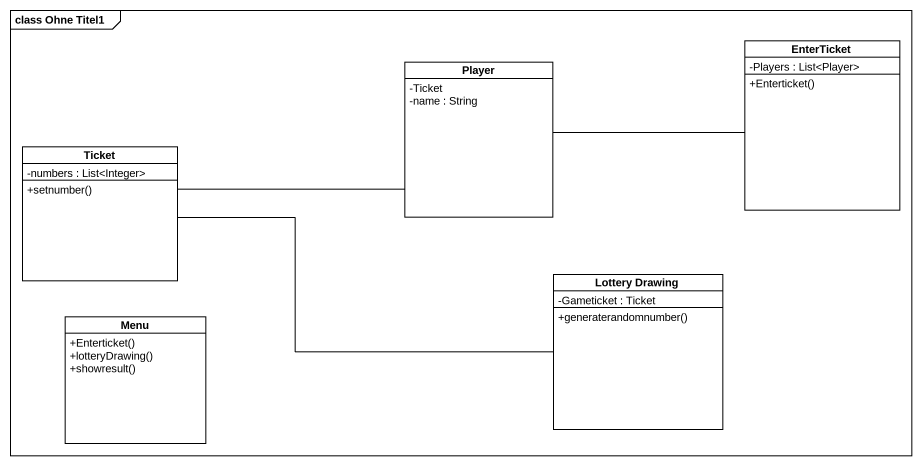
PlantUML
@startuml
mainframe class Ohne Titel1
hide circle
hide empty members
skinparam classAttributeIconSize 0
class Player {
  -Ticket
  -name : String
}
class EnterTicket {
  -Players : List<Player>
  +Enterticket()
}
class Ticket {
  -numbers : List<Integer>
  +setnumber()
}
class "Lottery Drawing" as Lottery_Drawing {
  -Gameticket : Ticket
  +generaterandomnumber()
}
class Menu {
  +Enterticket()
  +lotteryDrawing()
  +showresult()
}
EnterTicket -left- Player
Ticket -right- Player
Ticket -right- Lottery_Drawing
@enduml
